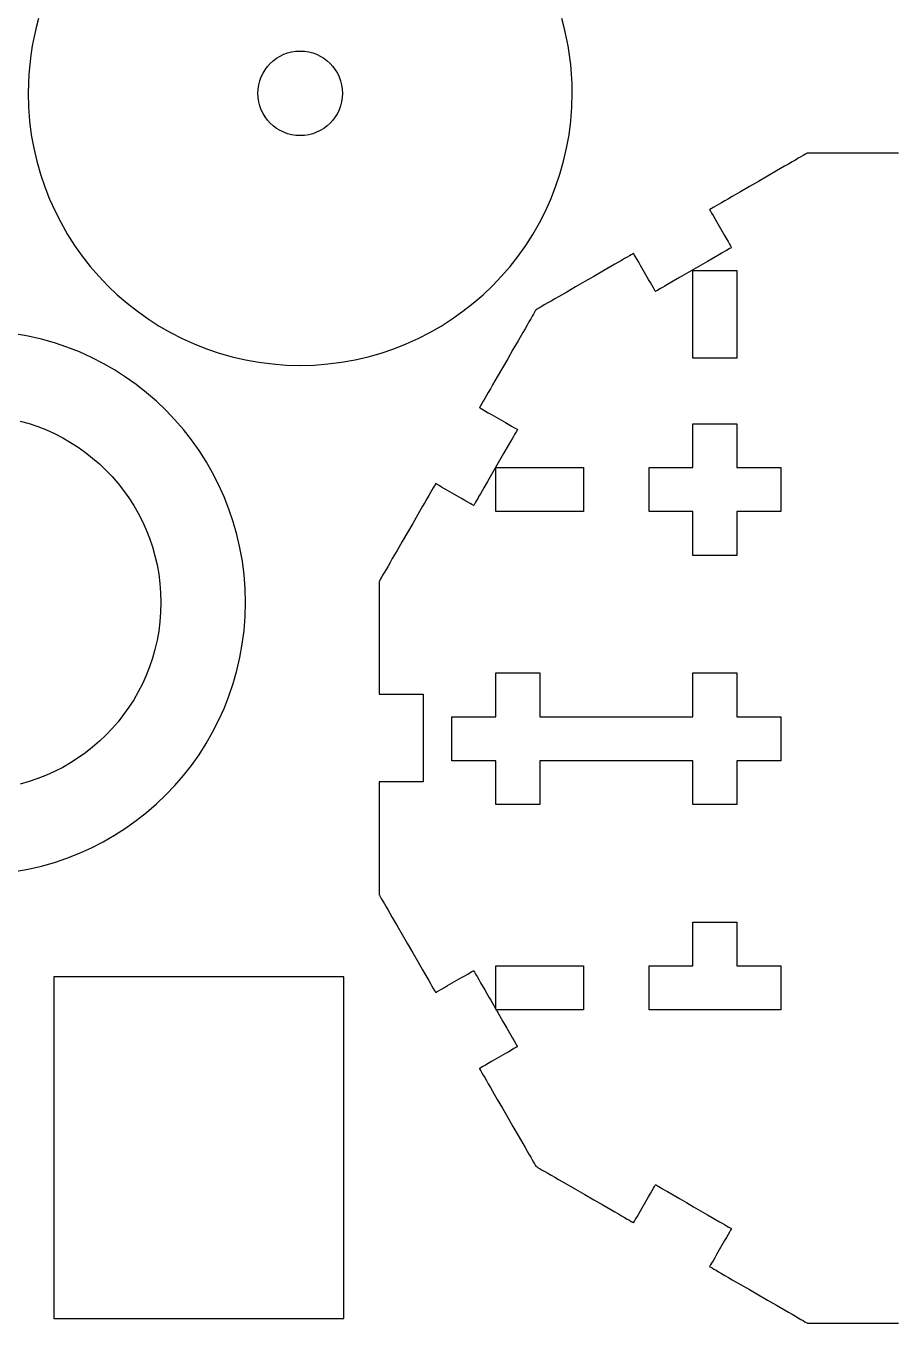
# Model space of a CAD drawing. Header units: millimetres. Extents: x 211 to 654, y 153 to 425.
# Drawn here: x 431.3 to 486.5, y 153.2 to 235.4 of the extents above; entities that cross this region are included whole.
import ezdxf

# ---------------------------------------------------------------- set-up
doc = ezdxf.new("R2010")
doc.units = ezdxf.units.MM
doc.layers.get('0').update_dxf_attribs({"linetype": 'CONTINUOUS', "true_color": 0xffffff})

msp = doc.modelspace()

# ---------------------------------------------------------------- linework, layer by layer
at = {"linetype": 'CONTINUOUS', "true_color": 0xffffff}
for points in [[(432.07, 235.87), (431.917, 235.302), (431.785, 234.725), (431.672, 234.142), (431.577, 233.552), (431.505, 232.957), (431.452, 232.355), (431.42, 231.745), (431.41, 231.132), (431.432, 230.245), (431.5, 229.37), (431.607, 228.507), (431.76, 227.657), (431.952, 226.822), (432.185, 226.005), (432.457, 225.205), (432.765, 224.422), (433.11, 223.657), (433.49, 222.915), (433.905, 222.192), (434.355, 221.492), (434.835, 220.817), (435.347, 220.165), (435.89, 219.54), (436.46, 218.942), (437.06, 218.37), (437.685, 217.83), (438.335, 217.317), (439.012, 216.837), (439.71, 216.387), (440.432, 215.972), (441.177, 215.592), (441.94, 215.247), (442.722, 214.937), (443.525, 214.667), (444.342, 214.435), (445.175, 214.242), (446.025, 214.09), (446.887, 213.98), (447.762, 213.915), (448.65, 213.892), (449.537, 213.915), (450.412, 213.982), (451.275, 214.09), (452.125, 214.242), (452.96, 214.435), (453.777, 214.667), (454.577, 214.937), (455.36, 215.247), (456.125, 215.592), (456.867, 215.972), (457.59, 216.387), (458.29, 216.837), (458.965, 217.317), (459.617, 217.83), (460.242, 218.37), (460.84, 218.942), (461.412, 219.54), (461.952, 220.165), (462.465, 220.817), (462.945, 221.492), (463.395, 222.192), (463.81, 222.915), (464.19, 223.657), (464.535, 224.42), (464.842, 225.205), (465.115, 226.005), (465.347, 226.822), (465.54, 227.657), (465.69, 228.505), (465.8, 229.37), (465.867, 230.245), (465.89, 231.132), (465.88, 231.745), (465.847, 232.355), (465.795, 232.957), (465.722, 233.552), (465.627, 234.142), (465.515, 234.725), (465.382, 235.302), (465.23, 235.87)], [(451.332, 231.132), (451.317, 230.857), (451.277, 230.592), (451.212, 230.335), (451.122, 230.09), (451.007, 229.855), (450.875, 229.632), (450.72, 229.427), (450.545, 229.235), (450.355, 229.062), (450.15, 228.907), (449.927, 228.775), (449.692, 228.66), (449.447, 228.57), (449.19, 228.505), (448.925, 228.465), (448.65, 228.45), (448.377, 228.465), (448.11, 228.505), (447.855, 228.57), (447.607, 228.66), (447.372, 228.775), (447.152, 228.907), (446.947, 229.062), (446.755, 229.235), (446.582, 229.427), (446.427, 229.632), (446.295, 229.855), (446.18, 230.09), (446.09, 230.335), (446.025, 230.592), (445.985, 230.857), (445.97, 231.132), (445.985, 231.405), (446.025, 231.672), (446.09, 231.927), (446.18, 232.175), (446.295, 232.41), (446.427, 232.63), (446.582, 232.835), (446.755, 233.027), (446.947, 233.2), (447.152, 233.355), (447.372, 233.487), (447.607, 233.602), (447.855, 233.692), (448.11, 233.757), (448.377, 233.797), (448.65, 233.812), (448.925, 233.797), (449.19, 233.757), (449.447, 233.692), (449.692, 233.602), (449.927, 233.487), (450.15, 233.355), (450.355, 233.2), (450.545, 233.027), (450.72, 232.835), (450.875, 232.63), (451.007, 232.41), (451.122, 232.175), (451.212, 231.927), (451.277, 231.672), (451.317, 231.405), (451.332, 231.132)], [(486.567, 227.342), (486.287, 227.342), (485.99, 227.342), (485.682, 227.342), (485.037, 227.342), (484.37, 227.342), (483.702, 227.342), (483.057, 227.342), (482.75, 227.342), (482.452, 227.342), (482.172, 227.342), (481.912, 227.342), (481.672, 227.342), (481.455, 227.342), (481.265, 227.342), (481.102, 227.342), (480.972, 227.342), (480.875, 227.342), (480.815, 227.342), (480.795, 227.342), (480.777, 227.332), (480.725, 227.302), (480.642, 227.255), (480.53, 227.19), (480.387, 227.107), (480.222, 227.012), (480.035, 226.905), (479.827, 226.782), (479.6, 226.652), (479.357, 226.512), (478.835, 226.21), (478.275, 225.887), (477.697, 225.552), (477.12, 225.22), (476.56, 224.897), (476.037, 224.595), (475.795, 224.455), (475.567, 224.325), (475.36, 224.202), (475.172, 224.095), (475.007, 224), (474.865, 223.917), (474.752, 223.852), (474.67, 223.805), (474.617, 223.775), (474.6, 223.765), (474.615, 223.737), (474.66, 223.662), (474.727, 223.542), (474.817, 223.39), (474.922, 223.207), (475.04, 223.002), (475.295, 222.56), (475.55, 222.12), (475.667, 221.915), (475.772, 221.732), (475.862, 221.58), (475.93, 221.46), (475.975, 221.385), (475.99, 221.357), (475.975, 221.35), (475.935, 221.327), (475.87, 221.29), (475.782, 221.237), (475.675, 221.175), (475.545, 221.1), (475.4, 221.017), (475.237, 220.922), (474.872, 220.712), (474.467, 220.477), (474.032, 220.227), (473.582, 219.967), (473.132, 219.707), (472.697, 219.457), (472.292, 219.222), (471.927, 219.012), (471.765, 218.917), (471.62, 218.835), (471.49, 218.76), (471.382, 218.697), (471.295, 218.645), (471.23, 218.607), (471.19, 218.585), (471.175, 218.577), (471.16, 218.605), (471.115, 218.68), (471.047, 218.8), (470.957, 218.952), (470.852, 219.135), (470.735, 219.34), (470.48, 219.78), (470.225, 220.222), (470.107, 220.427), (470.002, 220.61), (469.912, 220.762), (469.845, 220.882), (469.8, 220.957), (469.785, 220.985), (469.767, 220.975), (469.715, 220.945), (469.632, 220.897), (469.52, 220.832), (469.377, 220.75), (469.212, 220.655), (469.025, 220.547), (468.817, 220.427), (468.59, 220.295), (468.347, 220.155), (467.825, 219.855), (467.265, 219.53), (466.687, 219.197), (466.11, 218.865), (465.55, 218.54), (465.027, 218.24), (464.785, 218.1), (464.557, 217.967), (464.35, 217.847), (464.162, 217.74), (463.997, 217.645), (463.855, 217.562), (463.742, 217.497), (463.66, 217.45), (463.607, 217.42), (463.59, 217.41), (463.58, 217.392), (463.55, 217.34), (463.502, 217.257), (463.437, 217.145), (463.355, 217.002), (463.26, 216.837), (463.152, 216.65), (463.032, 216.442), (462.9, 216.215), (462.76, 215.972), (462.46, 215.45), (462.135, 214.89), (461.802, 214.312), (461.47, 213.735), (461.145, 213.175), (460.845, 212.652), (460.705, 212.41), (460.572, 212.182), (460.452, 211.975), (460.345, 211.787), (460.25, 211.622), (460.167, 211.48), (460.102, 211.367), (460.055, 211.285), (460.025, 211.232), (460.015, 211.215), (460.042, 211.2), (460.117, 211.155), (460.237, 211.087), (460.39, 210.997), (460.572, 210.892), (460.777, 210.775), (461.217, 210.52), (461.66, 210.265), (461.865, 210.147), (462.047, 210.042), (462.2, 209.952), (462.32, 209.885), (462.395, 209.84), (462.422, 209.825), (462.415, 209.81), (462.392, 209.77), (462.355, 209.705), (462.302, 209.617), (462.24, 209.51), (462.165, 209.38), (462.082, 209.235), (461.987, 209.072), (461.777, 208.707), (461.542, 208.302), (461.292, 207.867), (461.032, 207.417), (460.772, 206.967), (460.522, 206.532), (460.287, 206.127), (460.077, 205.762), (459.982, 205.6), (459.9, 205.455), (459.825, 205.325), (459.762, 205.217), (459.71, 205.13), (459.672, 205.065), (459.65, 205.025), (459.642, 205.01), (459.615, 205.025), (459.54, 205.07), (459.42, 205.137), (459.267, 205.227), (459.085, 205.332), (458.88, 205.45), (458.437, 205.705), (457.997, 205.96), (457.792, 206.077), (457.61, 206.182), (457.457, 206.272), (457.337, 206.34), (457.262, 206.385), (457.235, 206.4), (457.225, 206.382), (457.195, 206.33), (457.147, 206.247), (457.082, 206.135), (457, 205.992), (456.905, 205.827), (456.797, 205.64), (456.677, 205.432), (456.545, 205.205), (456.405, 204.965), (456.105, 204.44), (455.78, 203.882), (455.447, 203.305), (455.115, 202.725), (454.79, 202.167), (454.49, 201.645), (454.35, 201.402), (454.217, 201.175), (454.097, 200.967), (453.99, 200.78), (453.895, 200.615), (453.812, 200.472), (453.747, 200.36), (453.7, 200.277), (453.67, 200.225), (453.66, 200.207), (453.66, 200.187), (453.66, 200.127), (453.66, 200.03), (453.66, 199.9), (453.66, 199.737), (453.66, 199.547), (453.66, 199.33), (453.66, 199.09), (453.66, 198.827), (453.66, 198.547), (453.66, 198.252), (453.66, 197.945), (453.66, 197.297), (453.66, 196.632), (453.66, 195.965), (453.66, 195.317), (453.66, 195.01), (453.66, 194.715), (453.66, 194.435), (453.66, 194.172), (453.66, 193.932), (453.66, 193.715), (453.66, 193.525), (453.66, 193.362), (453.66, 193.232), (453.66, 193.135), (453.66, 193.075), (453.66, 193.055), (453.667, 193.055), (453.69, 193.055), (453.78, 193.055), (453.917, 193.055), (454.095, 193.055), (454.305, 193.055), (454.54, 193.055), (454.79, 193.055), (455.05, 193.055), (455.31, 193.055), (455.56, 193.055), (455.795, 193.055), (456.005, 193.055), (456.182, 193.055), (456.32, 193.055), (456.407, 193.055), (456.432, 193.055), (456.44, 193.055), (456.44, 193.047), (456.44, 193.025), (456.44, 192.935), (456.44, 192.797), (456.44, 192.62), (456.44, 192.41), (456.44, 192.175), (456.44, 191.925), (456.44, 191.665), (456.44, 191.405), (456.44, 191.155), (456.44, 190.92), (456.44, 190.71), (456.44, 190.532), (456.44, 190.395), (456.44, 190.305), (456.44, 190.282), (456.44, 190.275), (456.44, 190.267), (456.44, 190.245), (456.44, 190.155), (456.44, 190.017), (456.44, 189.84), (456.44, 189.63), (456.44, 189.395), (456.44, 189.145), (456.44, 188.885), (456.44, 188.625), (456.44, 188.375), (456.44, 188.14), (456.44, 187.93), (456.44, 187.752), (456.44, 187.615), (456.44, 187.525), (456.44, 187.502), (456.44, 187.495), (456.432, 187.495), (456.41, 187.495), (456.32, 187.495), (456.182, 187.495), (456.005, 187.495), (455.795, 187.495), (455.56, 187.495), (455.31, 187.495), (455.05, 187.495), (454.79, 187.495), (454.54, 187.495), (454.305, 187.495), (454.095, 187.495), (453.917, 187.495), (453.78, 187.495), (453.69, 187.495), (453.667, 187.495), (453.66, 187.495), (453.66, 187.475), (453.66, 187.415), (453.66, 187.317), (453.66, 187.187), (453.66, 187.025), (453.66, 186.835), (453.66, 186.617), (453.66, 186.377), (453.66, 186.115), (453.66, 185.835), (453.66, 185.54), (453.66, 185.232), (453.66, 184.585), (453.66, 183.92), (453.66, 183.252), (453.66, 182.605), (453.66, 182.297), (453.66, 182.002), (453.66, 181.722), (453.66, 181.46), (453.66, 181.22), (453.66, 181.002), (453.66, 180.812), (453.66, 180.65), (453.66, 180.52), (453.66, 180.422), (453.66, 180.362), (453.66, 180.342), (453.67, 180.325), (453.7, 180.272), (453.747, 180.19), (453.812, 180.077), (453.895, 179.935), (453.99, 179.77), (454.097, 179.582), (454.217, 179.375), (454.35, 179.147), (454.49, 178.907), (454.79, 178.382), (455.115, 177.825), (455.447, 177.247), (455.78, 176.667), (456.105, 176.11), (456.405, 175.587), (456.545, 175.345), (456.677, 175.117), (456.797, 174.91), (456.905, 174.722), (457, 174.557), (457.082, 174.415), (457.147, 174.302), (457.195, 174.22), (457.225, 174.167), (457.235, 174.15), (457.262, 174.165), (457.337, 174.21), (457.457, 174.277), (457.61, 174.367), (457.792, 174.472), (457.997, 174.59), (458.437, 174.845), (458.88, 175.1), (459.085, 175.217), (459.267, 175.322), (459.42, 175.412), (459.54, 175.48), (459.615, 175.525), (459.642, 175.54), (459.657, 175.512), (459.702, 175.435), (459.772, 175.315), (459.862, 175.157), (459.97, 174.972), (460.087, 174.767), (460.347, 174.317), (460.607, 173.867), (460.725, 173.662), (460.832, 173.477), (460.922, 173.32), (460.992, 173.2), (461.037, 173.122), (461.052, 173.095), (461.052, 173.102), (461.052, 173.125), (461.052, 173.212), (461.052, 173.347), (461.052, 173.522), (461.052, 173.73), (461.052, 173.962), (461.052, 174.21), (461.052, 174.465), (461.052, 174.72), (461.052, 174.967), (461.052, 175.2), (461.052, 175.407), (461.052, 175.582), (461.052, 175.717), (461.052, 175.805), (461.052, 175.827), (461.052, 175.835), (461.06, 175.835), (461.082, 175.835), (461.172, 175.835), (461.31, 175.835), (461.487, 175.835), (461.697, 175.835), (461.932, 175.835), (462.182, 175.835), (462.442, 175.835), (462.702, 175.835), (462.952, 175.835), (463.187, 175.835), (463.397, 175.835), (463.575, 175.835), (463.712, 175.835), (463.8, 175.835), (463.825, 175.835), (463.832, 175.835), (463.832, 175.835), (463.84, 175.835), (463.862, 175.835), (463.952, 175.835), (464.09, 175.835), (464.267, 175.835), (464.477, 175.835), (464.712, 175.835), (464.962, 175.835), (465.222, 175.835), (465.482, 175.835), (465.732, 175.835), (465.967, 175.835), (466.177, 175.835), (466.355, 175.835), (466.492, 175.835), (466.58, 175.835), (466.605, 175.835), (466.612, 175.835), (466.612, 175.827), (466.612, 175.805), (466.612, 175.715), (466.612, 175.577), (466.612, 175.4), (466.612, 175.19), (466.612, 174.955), (466.612, 174.705), (466.612, 174.445), (466.612, 174.185), (466.612, 173.935), (466.612, 173.7), (466.612, 173.49), (466.612, 173.312), (466.612, 173.175), (466.612, 173.085), (466.612, 173.062), (466.612, 173.055), (466.605, 173.055), (466.582, 173.055), (466.492, 173.055), (466.355, 173.055), (466.177, 173.055), (465.967, 173.055), (465.732, 173.055), (465.482, 173.055), (465.222, 173.055), (464.962, 173.055), (464.712, 173.055), (464.477, 173.055), (464.267, 173.055), (464.09, 173.055), (463.952, 173.055), (463.862, 173.055), (463.84, 173.055), (463.832, 173.055), (463.825, 173.055), (463.802, 173.055), (463.715, 173.055), (463.577, 173.055), (463.402, 173.055), (463.192, 173.055), (462.96, 173.055), (462.712, 173.055), (462.455, 173.055), (462.197, 173.055), (461.95, 173.055), (461.717, 173.055), (461.507, 173.055), (461.332, 173.055), (461.195, 173.055), (461.107, 173.055), (461.085, 173.055), (461.077, 173.055), (461.092, 173.03), (461.135, 172.955), (461.202, 172.84), (461.287, 172.69), (461.39, 172.515), (461.502, 172.317), (461.75, 171.887), (461.997, 171.46), (462.11, 171.262), (462.212, 171.087), (462.297, 170.937), (462.365, 170.822), (462.407, 170.747), (462.422, 170.722), (462.395, 170.707), (462.32, 170.662), (462.2, 170.595), (462.047, 170.505), (461.865, 170.4), (461.66, 170.282), (461.217, 170.027), (460.777, 169.772), (460.572, 169.655), (460.39, 169.55), (460.237, 169.46), (460.117, 169.392), (460.042, 169.347), (460.015, 169.332), (460.025, 169.315), (460.055, 169.262), (460.102, 169.18), (460.167, 169.067), (460.25, 168.925), (460.345, 168.76), (460.452, 168.572), (460.572, 168.365), (460.705, 168.137), (460.845, 167.897), (461.145, 167.372), (461.47, 166.815), (461.802, 166.237), (462.135, 165.657), (462.46, 165.1), (462.76, 164.577), (462.9, 164.335), (463.032, 164.107), (463.152, 163.9), (463.26, 163.712), (463.355, 163.547), (463.437, 163.405), (463.502, 163.292), (463.55, 163.21), (463.58, 163.157), (463.59, 163.14), (463.607, 163.13), (463.66, 163.1), (463.742, 163.052), (463.855, 162.987), (463.997, 162.905), (464.162, 162.81), (464.35, 162.702), (464.557, 162.582), (464.785, 162.45), (465.027, 162.31), (465.55, 162.01), (466.11, 161.685), (466.687, 161.352), (467.265, 161.02), (467.825, 160.695), (468.347, 160.395), (468.59, 160.255), (468.817, 160.122), (469.025, 160.002), (469.212, 159.895), (469.377, 159.8), (469.52, 159.717), (469.632, 159.652), (469.715, 159.605), (469.767, 159.575), (469.785, 159.565), (469.8, 159.592), (469.845, 159.667), (469.912, 159.787), (470.002, 159.94), (470.107, 160.122), (470.225, 160.327), (470.48, 160.767), (470.735, 161.21), (470.852, 161.415), (470.957, 161.597), (471.047, 161.75), (471.115, 161.87), (471.16, 161.945), (471.175, 161.972), (471.19, 161.965), (471.23, 161.942), (471.295, 161.905), (471.382, 161.852), (471.49, 161.79), (471.62, 161.715), (471.765, 161.632), (471.927, 161.537), (472.292, 161.327), (472.697, 161.092), (473.132, 160.842), (473.582, 160.582), (474.032, 160.322), (474.467, 160.072), (474.872, 159.837), (475.237, 159.627), (475.4, 159.532), (475.545, 159.45), (475.675, 159.375), (475.782, 159.312), (475.87, 159.26), (475.935, 159.222), (475.975, 159.2), (475.99, 159.192), (475.975, 159.165), (475.93, 159.09), (475.862, 158.97), (475.772, 158.817), (475.667, 158.635), (475.55, 158.43), (475.295, 157.987), (475.04, 157.547), (474.922, 157.342), (474.817, 157.16), (474.727, 157.007), (474.66, 156.887), (474.615, 156.812), (474.6, 156.785), (474.617, 156.775), (474.67, 156.745), (474.752, 156.697), (474.865, 156.632), (475.007, 156.55), (475.172, 156.455), (475.36, 156.347), (475.567, 156.225), (475.795, 156.095), (476.037, 155.955), (476.56, 155.652), (477.12, 155.33), (477.697, 154.995), (478.275, 154.662), (478.835, 154.34), (479.357, 154.037), (479.6, 153.897), (479.827, 153.767), (480.035, 153.645), (480.222, 153.537), (480.387, 153.442), (480.53, 153.36), (480.642, 153.295), (480.725, 153.247), (480.777, 153.217), (480.795, 153.207), (480.815, 153.207), (480.875, 153.207), (480.972, 153.207), (481.102, 153.207), (481.265, 153.207), (481.455, 153.207), (481.672, 153.207), (481.912, 153.207), (482.172, 153.207), (482.452, 153.207), (482.75, 153.207), (483.057, 153.207), (483.702, 153.207), (484.37, 153.207), (485.037, 153.207), (485.682, 153.207), (485.99, 153.207), (486.287, 153.207), (486.567, 153.207)], [(473.547, 217.127), (473.547, 217.135), (473.547, 217.157), (473.547, 217.247), (473.547, 217.385), (473.547, 217.562), (473.547, 217.772), (473.547, 218.007), (473.547, 218.257), (473.547, 218.517), (473.547, 218.777), (473.547, 219.027), (473.547, 219.262), (473.547, 219.472), (473.547, 219.65), (473.547, 219.787), (473.547, 219.875), (473.547, 219.9), (473.547, 219.907), (473.555, 219.907), (473.577, 219.907), (473.667, 219.907), (473.805, 219.907), (473.982, 219.907), (474.192, 219.907), (474.427, 219.907), (474.677, 219.907), (474.937, 219.907), (475.197, 219.907), (475.447, 219.907), (475.682, 219.907), (475.892, 219.907), (476.07, 219.907), (476.207, 219.907), (476.295, 219.907), (476.32, 219.907), (476.327, 219.907), (476.327, 219.9), (476.327, 219.877), (476.327, 219.787), (476.327, 219.65), (476.327, 219.472), (476.327, 219.262), (476.327, 219.027), (476.327, 218.777), (476.327, 218.517), (476.327, 218.257), (476.327, 218.007), (476.327, 217.772), (476.327, 217.562), (476.327, 217.385), (476.327, 217.247), (476.327, 217.157), (476.327, 217.135), (476.327, 217.127), (476.327, 217.127), (476.327, 217.12), (476.327, 217.097), (476.327, 217.007), (476.327, 216.87), (476.327, 216.692), (476.327, 216.482), (476.327, 216.247), (476.327, 215.997), (476.327, 215.737), (476.327, 215.477), (476.327, 215.227), (476.327, 214.992), (476.327, 214.782), (476.327, 214.605), (476.327, 214.467), (476.327, 214.377), (476.327, 214.355), (476.327, 214.347), (476.32, 214.347), (476.297, 214.347), (476.207, 214.347), (476.07, 214.347), (475.892, 214.347), (475.682, 214.347), (475.447, 214.347), (475.197, 214.347), (474.937, 214.347), (474.677, 214.347), (474.427, 214.347), (474.192, 214.347), (473.982, 214.347), (473.805, 214.347), (473.667, 214.347), (473.577, 214.347), (473.555, 214.347), (473.547, 214.347), (473.547, 214.355), (473.547, 214.377), (473.547, 214.467), (473.547, 214.605), (473.547, 214.782), (473.547, 214.992), (473.547, 215.227), (473.547, 215.477), (473.547, 215.737), (473.547, 215.997), (473.547, 216.247), (473.547, 216.482), (473.547, 216.692), (473.547, 216.87), (473.547, 217.007), (473.547, 217.095), (473.547, 217.12), (473.547, 217.127)], [(430.567, 181.82), (431.417, 181.972), (432.252, 182.165), (433.07, 182.397), (433.87, 182.667), (434.652, 182.977), (435.417, 183.322), (436.16, 183.702), (436.882, 184.117), (437.582, 184.567), (438.257, 185.047), (438.91, 185.557), (439.535, 186.1), (440.132, 186.67), (440.705, 187.27), (441.245, 187.895), (441.757, 188.547), (442.237, 189.222), (442.687, 189.922), (443.102, 190.642), (443.482, 191.387), (443.827, 192.15), (444.135, 192.932), (444.407, 193.735), (444.64, 194.552), (444.832, 195.385), (444.982, 196.235), (445.092, 197.097), (445.16, 197.972), (445.182, 198.86), (445.16, 199.747), (445.092, 200.622), (444.985, 201.485), (444.832, 202.335), (444.64, 203.17), (444.407, 203.987), (444.137, 204.787), (443.827, 205.57), (443.482, 206.335), (443.102, 207.077), (442.687, 207.8), (442.237, 208.5), (441.757, 209.175), (441.245, 209.827), (440.705, 210.452), (440.132, 211.05), (439.535, 211.622), (438.91, 212.162), (438.257, 212.675), (437.582, 213.155), (436.882, 213.605), (436.16, 214.02), (435.417, 214.4), (434.652, 214.745), (433.87, 215.052), (433.07, 215.325), (432.25, 215.557), (431.417, 215.75), (430.567, 215.9)], [(430.907, 210.362), (431.47, 210.202), (432.022, 210.015), (432.562, 209.802), (433.087, 209.565), (433.6, 209.302), (434.097, 209.015), (434.58, 208.707), (435.045, 208.375), (435.492, 208.022), (435.925, 207.647), (436.337, 207.255), (436.73, 206.842), (437.105, 206.41), (437.457, 205.962), (437.79, 205.497), (438.097, 205.015), (438.385, 204.517), (438.647, 204.005), (438.885, 203.48), (439.097, 202.94), (439.285, 202.387), (439.445, 201.825), (439.577, 201.25), (439.682, 200.667), (439.757, 200.072), (439.805, 199.47), (439.82, 198.86), (439.805, 198.25), (439.757, 197.647), (439.682, 197.055), (439.577, 196.47), (439.445, 195.895), (439.285, 195.332), (439.097, 194.782), (438.885, 194.242), (438.647, 193.717), (438.385, 193.205), (438.097, 192.707), (437.79, 192.225), (437.457, 191.76), (437.105, 191.31), (436.73, 190.88), (436.337, 190.467), (435.925, 190.072), (435.492, 189.7), (435.045, 189.347), (434.58, 189.015), (434.097, 188.707), (433.6, 188.42), (433.087, 188.157), (432.562, 187.92), (432.022, 187.707), (431.47, 187.52), (430.907, 187.36)], [(479.107, 204.632), (479.1, 204.632), (479.077, 204.632), (478.987, 204.632), (478.85, 204.632), (478.672, 204.632), (478.462, 204.632), (478.227, 204.632), (477.977, 204.632), (477.717, 204.632), (477.457, 204.632), (477.207, 204.632), (476.972, 204.632), (476.762, 204.632), (476.585, 204.632), (476.447, 204.632), (476.357, 204.632), (476.335, 204.632), (476.327, 204.632), (476.327, 204.625), (476.327, 204.602), (476.327, 204.512), (476.327, 204.375), (476.327, 204.197), (476.327, 203.987), (476.327, 203.752), (476.327, 203.502), (476.327, 203.242), (476.327, 202.982), (476.327, 202.732), (476.327, 202.497), (476.327, 202.287), (476.327, 202.11), (476.327, 201.972), (476.327, 201.882), (476.327, 201.86), (476.327, 201.852), (476.32, 201.852), (476.297, 201.852), (476.207, 201.852), (476.07, 201.852), (475.892, 201.852), (475.682, 201.852), (475.447, 201.852), (475.197, 201.852), (474.937, 201.852), (474.677, 201.852), (474.427, 201.852), (474.192, 201.852), (473.982, 201.852), (473.805, 201.852), (473.667, 201.852), (473.577, 201.852), (473.555, 201.852), (473.547, 201.852), (473.547, 201.86), (473.547, 201.882), (473.547, 201.972), (473.547, 202.11), (473.547, 202.287), (473.547, 202.497), (473.547, 202.732), (473.547, 202.982), (473.547, 203.242), (473.547, 203.502), (473.547, 203.752), (473.547, 203.987), (473.547, 204.197), (473.547, 204.375), (473.547, 204.512), (473.547, 204.6), (473.547, 204.625), (473.547, 204.632), (473.54, 204.632), (473.517, 204.632), (473.427, 204.632), (473.29, 204.632), (473.112, 204.632), (472.902, 204.632), (472.667, 204.632), (472.417, 204.632), (472.157, 204.632), (471.897, 204.632), (471.647, 204.632), (471.412, 204.632), (471.202, 204.632), (471.025, 204.632), (470.887, 204.632), (470.797, 204.632), (470.775, 204.632), (470.767, 204.632), (470.767, 204.64), (470.767, 204.662), (470.767, 204.752), (470.767, 204.89), (470.767, 205.067), (470.767, 205.277), (470.767, 205.512), (470.767, 205.762), (470.767, 206.022), (470.767, 206.282), (470.767, 206.532), (470.767, 206.767), (470.767, 206.977), (470.767, 207.155), (470.767, 207.292), (470.767, 207.38), (470.767, 207.405), (470.767, 207.412), (470.775, 207.412), (470.797, 207.412), (470.887, 207.412), (471.025, 207.412), (471.202, 207.412), (471.412, 207.412), (471.647, 207.412), (471.897, 207.412), (472.157, 207.412), (472.417, 207.412), (472.667, 207.412), (472.902, 207.412), (473.112, 207.412), (473.29, 207.412), (473.427, 207.412), (473.515, 207.412), (473.54, 207.412), (473.547, 207.412), (473.547, 207.42), (473.547, 207.442), (473.547, 207.532), (473.547, 207.67), (473.547, 207.847), (473.547, 208.057), (473.547, 208.292), (473.547, 208.542), (473.547, 208.802), (473.547, 209.062), (473.547, 209.312), (473.547, 209.547), (473.547, 209.757), (473.547, 209.935), (473.547, 210.072), (473.547, 210.16), (473.547, 210.185), (473.547, 210.192), (473.555, 210.192), (473.577, 210.192), (473.667, 210.192), (473.805, 210.192), (473.982, 210.192), (474.192, 210.192), (474.427, 210.192), (474.677, 210.192), (474.937, 210.192), (475.197, 210.192), (475.447, 210.192), (475.682, 210.192), (475.892, 210.192), (476.07, 210.192), (476.207, 210.192), (476.295, 210.192), (476.32, 210.192), (476.327, 210.192), (476.327, 210.185), (476.327, 210.162), (476.327, 210.072), (476.327, 209.935), (476.327, 209.757), (476.327, 209.547), (476.327, 209.312), (476.327, 209.062), (476.327, 208.802), (476.327, 208.542), (476.327, 208.292), (476.327, 208.057), (476.327, 207.847), (476.327, 207.67), (476.327, 207.532), (476.327, 207.442), (476.327, 207.42), (476.327, 207.412), (476.335, 207.412), (476.357, 207.412), (476.447, 207.412), (476.585, 207.412), (476.762, 207.412), (476.972, 207.412), (477.207, 207.412), (477.457, 207.412), (477.717, 207.412), (477.977, 207.412), (478.227, 207.412), (478.462, 207.412), (478.672, 207.412), (478.85, 207.412), (478.987, 207.412), (479.075, 207.412), (479.1, 207.412), (479.107, 207.412), (479.107, 207.405), (479.107, 207.382), (479.107, 207.292), (479.107, 207.155), (479.107, 206.977), (479.107, 206.767), (479.107, 206.532), (479.107, 206.282), (479.107, 206.022), (479.107, 205.762), (479.107, 205.512), (479.107, 205.277), (479.107, 205.067), (479.107, 204.89), (479.107, 204.752), (479.107, 204.662), (479.107, 204.64), (479.107, 204.632)], [(461.052, 207.412), (461.06, 207.412), (461.082, 207.412), (461.172, 207.412), (461.31, 207.412), (461.487, 207.412), (461.697, 207.412), (461.932, 207.412), (462.182, 207.412), (462.442, 207.412), (462.702, 207.412), (462.952, 207.412), (463.187, 207.412), (463.397, 207.412), (463.575, 207.412), (463.712, 207.412), (463.8, 207.412), (463.825, 207.412), (463.832, 207.412), (463.84, 207.412), (463.862, 207.412), (463.952, 207.412), (464.09, 207.412), (464.267, 207.412), (464.477, 207.412), (464.712, 207.412), (464.962, 207.412), (465.222, 207.412), (465.482, 207.412), (465.732, 207.412), (465.967, 207.412), (466.177, 207.412), (466.355, 207.412), (466.492, 207.412), (466.58, 207.412), (466.605, 207.412), (466.612, 207.412), (466.612, 207.405), (466.612, 207.382), (466.612, 207.292), (466.612, 207.155), (466.612, 206.977), (466.612, 206.767), (466.612, 206.532), (466.612, 206.282), (466.612, 206.022), (466.612, 205.762), (466.612, 205.512), (466.612, 205.277), (466.612, 205.067), (466.612, 204.89), (466.612, 204.752), (466.612, 204.662), (466.612, 204.64), (466.612, 204.632), (466.605, 204.632), (466.582, 204.632), (466.492, 204.632), (466.355, 204.632), (466.177, 204.632), (465.967, 204.632), (465.732, 204.632), (465.482, 204.632), (465.222, 204.632), (464.962, 204.632), (464.712, 204.632), (464.477, 204.632), (464.267, 204.632), (464.09, 204.632), (463.952, 204.632), (463.862, 204.632), (463.84, 204.632), (463.832, 204.632), (463.825, 204.632), (463.802, 204.632), (463.712, 204.632), (463.575, 204.632), (463.397, 204.632), (463.187, 204.632), (462.952, 204.632), (462.702, 204.632), (462.442, 204.632), (462.182, 204.632), (461.932, 204.632), (461.697, 204.632), (461.487, 204.632), (461.31, 204.632), (461.172, 204.632), (461.082, 204.632), (461.06, 204.632), (461.052, 204.632), (461.052, 204.64), (461.052, 204.662), (461.052, 204.752), (461.052, 204.89), (461.052, 205.067), (461.052, 205.277), (461.052, 205.512), (461.052, 205.762), (461.052, 206.022), (461.052, 206.282), (461.052, 206.532), (461.052, 206.767), (461.052, 206.977), (461.052, 207.155), (461.052, 207.292), (461.052, 207.38), (461.052, 207.405), (461.052, 207.412)], [(479.107, 188.842), (479.1, 188.842), (479.077, 188.842), (478.987, 188.842), (478.85, 188.842), (478.672, 188.842), (478.462, 188.842), (478.227, 188.842), (477.977, 188.842), (477.717, 188.842), (477.457, 188.842), (477.207, 188.842), (476.972, 188.842), (476.762, 188.842), (476.585, 188.842), (476.447, 188.842), (476.357, 188.842), (476.335, 188.842), (476.327, 188.842), (476.327, 188.835), (476.327, 188.812), (476.327, 188.722), (476.327, 188.585), (476.327, 188.407), (476.327, 188.197), (476.327, 187.962), (476.327, 187.712), (476.327, 187.452), (476.327, 187.192), (476.327, 186.942), (476.327, 186.707), (476.327, 186.497), (476.327, 186.32), (476.327, 186.182), (476.327, 186.092), (476.327, 186.07), (476.327, 186.062), (476.32, 186.062), (476.297, 186.062), (476.207, 186.062), (476.07, 186.062), (475.892, 186.062), (475.682, 186.062), (475.447, 186.062), (475.197, 186.062), (474.937, 186.062), (474.677, 186.062), (474.427, 186.062), (474.192, 186.062), (473.982, 186.062), (473.805, 186.062), (473.667, 186.062), (473.577, 186.062), (473.555, 186.062), (473.547, 186.062), (473.547, 186.07), (473.547, 186.092), (473.547, 186.182), (473.547, 186.32), (473.547, 186.497), (473.547, 186.707), (473.547, 186.942), (473.547, 187.192), (473.547, 187.452), (473.547, 187.712), (473.547, 187.962), (473.547, 188.197), (473.547, 188.407), (473.547, 188.585), (473.547, 188.722), (473.547, 188.81), (473.547, 188.835), (473.547, 188.842), (473.54, 188.842), (473.517, 188.842), (473.427, 188.842), (473.29, 188.842), (473.112, 188.842), (472.902, 188.842), (472.667, 188.842), (472.417, 188.842), (472.157, 188.842), (471.897, 188.842), (471.647, 188.842), (471.412, 188.842), (471.202, 188.842), (471.025, 188.842), (470.887, 188.842), (470.797, 188.842), (470.775, 188.842), (470.767, 188.842), (470.755, 188.842), (470.72, 188.842), (470.665, 188.842), (470.59, 188.842), (470.495, 188.842), (470.385, 188.842), (470.257, 188.842), (470.117, 188.842), (469.805, 188.842), (469.452, 188.842), (469.077, 188.842), (468.69, 188.842), (468.302, 188.842), (467.927, 188.842), (467.575, 188.842), (467.262, 188.842), (467.122, 188.842), (466.995, 188.842), (466.885, 188.842), (466.79, 188.842), (466.715, 188.842), (466.66, 188.842), (466.625, 188.842), (466.612, 188.842), (466.605, 188.842), (466.582, 188.842), (466.492, 188.842), (466.355, 188.842), (466.177, 188.842), (465.967, 188.842), (465.732, 188.842), (465.482, 188.842), (465.222, 188.842), (464.962, 188.842), (464.712, 188.842), (464.477, 188.842), (464.267, 188.842), (464.09, 188.842), (463.952, 188.842), (463.862, 188.842), (463.84, 188.842), (463.832, 188.842), (463.832, 188.835), (463.832, 188.812), (463.832, 188.722), (463.832, 188.585), (463.832, 188.407), (463.832, 188.197), (463.832, 187.962), (463.832, 187.712), (463.832, 187.452), (463.832, 187.192), (463.832, 186.942), (463.832, 186.707), (463.832, 186.497), (463.832, 186.32), (463.832, 186.182), (463.832, 186.092), (463.832, 186.07), (463.832, 186.062), (463.825, 186.062), (463.802, 186.062), (463.712, 186.062), (463.575, 186.062), (463.397, 186.062), (463.187, 186.062), (462.952, 186.062), (462.702, 186.062), (462.442, 186.062), (462.182, 186.062), (461.932, 186.062), (461.697, 186.062), (461.487, 186.062), (461.31, 186.062), (461.172, 186.062), (461.082, 186.062), (461.06, 186.062), (461.052, 186.062), (461.052, 186.07), (461.052, 186.092), (461.052, 186.182), (461.052, 186.32), (461.052, 186.497), (461.052, 186.707), (461.052, 186.942), (461.052, 187.192), (461.052, 187.452), (461.052, 187.712), (461.052, 187.962), (461.052, 188.197), (461.052, 188.407), (461.052, 188.585), (461.052, 188.722), (461.052, 188.81), (461.052, 188.835), (461.052, 188.842), (461.045, 188.842), (461.022, 188.842), (460.932, 188.842), (460.795, 188.842), (460.617, 188.842), (460.407, 188.842), (460.172, 188.842), (459.922, 188.842), (459.662, 188.842), (459.402, 188.842), (459.152, 188.842), (458.917, 188.842), (458.707, 188.842), (458.53, 188.842), (458.392, 188.842), (458.302, 188.842), (458.28, 188.842), (458.272, 188.842), (458.272, 188.85), (458.272, 188.872), (458.272, 188.962), (458.272, 189.1), (458.272, 189.277), (458.272, 189.487), (458.272, 189.722), (458.272, 189.975), (458.272, 190.232), (458.272, 190.492), (458.272, 190.745), (458.272, 190.98), (458.272, 191.19), (458.272, 191.367), (458.272, 191.505), (458.272, 191.592), (458.272, 191.617), (458.272, 191.625), (458.28, 191.625), (458.302, 191.625), (458.392, 191.625), (458.53, 191.625), (458.707, 191.625), (458.917, 191.625), (459.152, 191.625), (459.402, 191.625), (459.662, 191.625), (459.922, 191.625), (460.172, 191.625), (460.407, 191.625), (460.617, 191.625), (460.795, 191.625), (460.932, 191.625), (461.02, 191.625), (461.045, 191.625), (461.052, 191.625), (461.052, 191.632), (461.052, 191.655), (461.052, 191.745), (461.052, 191.882), (461.052, 192.06), (461.052, 192.27), (461.052, 192.505), (461.052, 192.755), (461.052, 193.012), (461.052, 193.272), (461.052, 193.522), (461.052, 193.757), (461.052, 193.967), (461.052, 194.145), (461.052, 194.282), (461.052, 194.372), (461.052, 194.395), (461.052, 194.402), (461.06, 194.402), (461.082, 194.402), (461.172, 194.402), (461.31, 194.402), (461.487, 194.402), (461.697, 194.402), (461.932, 194.402), (462.182, 194.402), (462.442, 194.402), (462.702, 194.402), (462.952, 194.402), (463.187, 194.402), (463.397, 194.402), (463.575, 194.402), (463.712, 194.402), (463.8, 194.402), (463.825, 194.402), (463.832, 194.402), (463.832, 194.395), (463.832, 194.372), (463.832, 194.282), (463.832, 194.145), (463.832, 193.967), (463.832, 193.757), (463.832, 193.522), (463.832, 193.272), (463.832, 193.012), (463.832, 192.755), (463.832, 192.505), (463.832, 192.27), (463.832, 192.06), (463.832, 191.882), (463.832, 191.745), (463.832, 191.655), (463.832, 191.632), (463.832, 191.625), (463.84, 191.625), (463.862, 191.625), (463.952, 191.625), (464.09, 191.625), (464.267, 191.625), (464.477, 191.625), (464.712, 191.625), (464.962, 191.625), (465.222, 191.625), (465.482, 191.625), (465.732, 191.625), (465.967, 191.625), (466.177, 191.625), (466.355, 191.625), (466.492, 191.625), (466.58, 191.625), (466.605, 191.625), (466.612, 191.625), (466.625, 191.625), (466.66, 191.625), (466.715, 191.625), (466.79, 191.625), (466.885, 191.625), (466.995, 191.625), (467.122, 191.625), (467.262, 191.625), (467.575, 191.625), (467.927, 191.625), (468.302, 191.625), (468.69, 191.625), (469.077, 191.625), (469.452, 191.625), (469.805, 191.625), (470.117, 191.625), (470.257, 191.625), (470.385, 191.625), (470.495, 191.625), (470.59, 191.625), (470.665, 191.625), (470.72, 191.625), (470.755, 191.625), (470.767, 191.625), (470.775, 191.625), (470.797, 191.625), (470.887, 191.625), (471.025, 191.625), (471.202, 191.625), (471.412, 191.625), (471.647, 191.625), (471.897, 191.625), (472.157, 191.625), (472.417, 191.625), (472.667, 191.625), (472.902, 191.625), (473.112, 191.625), (473.29, 191.625), (473.427, 191.625), (473.515, 191.625), (473.54, 191.625), (473.547, 191.625), (473.547, 191.632), (473.547, 191.655), (473.547, 191.745), (473.547, 191.882), (473.547, 192.06), (473.547, 192.27), (473.547, 192.505), (473.547, 192.755), (473.547, 193.012), (473.547, 193.272), (473.547, 193.522), (473.547, 193.757), (473.547, 193.967), (473.547, 194.145), (473.547, 194.282), (473.547, 194.372), (473.547, 194.395), (473.547, 194.402), (473.555, 194.402), (473.577, 194.402), (473.667, 194.402), (473.805, 194.402), (473.982, 194.402), (474.192, 194.402), (474.427, 194.402), (474.677, 194.402), (474.937, 194.402), (475.197, 194.402), (475.447, 194.402), (475.682, 194.402), (475.892, 194.402), (476.07, 194.402), (476.207, 194.402), (476.295, 194.402), (476.32, 194.402), (476.327, 194.402), (476.327, 194.395), (476.327, 194.372), (476.327, 194.282), (476.327, 194.145), (476.327, 193.967), (476.327, 193.757), (476.327, 193.522), (476.327, 193.272), (476.327, 193.012), (476.327, 192.755), (476.327, 192.505), (476.327, 192.27), (476.327, 192.06), (476.327, 191.882), (476.327, 191.745), (476.327, 191.655), (476.327, 191.632), (476.327, 191.625), (476.335, 191.625), (476.357, 191.625), (476.447, 191.625), (476.585, 191.625), (476.762, 191.625), (476.972, 191.625), (477.207, 191.625), (477.457, 191.625), (477.717, 191.625), (477.977, 191.625), (478.227, 191.625), (478.462, 191.625), (478.672, 191.625), (478.85, 191.625), (478.987, 191.625), (479.075, 191.625), (479.1, 191.625), (479.107, 191.625), (479.107, 191.617), (479.107, 191.592), (479.107, 191.505), (479.107, 191.367), (479.107, 191.19), (479.107, 190.98), (479.107, 190.745), (479.107, 190.492), (479.107, 190.232), (479.107, 189.975), (479.107, 189.722), (479.107, 189.487), (479.107, 189.277), (479.107, 189.1), (479.107, 188.962), (479.107, 188.872), (479.107, 188.85), (479.107, 188.842)], [(479.107, 173.055), (479.082, 173.055), (479.015, 173.055), (478.902, 173.055), (478.75, 173.055), (478.56, 173.055), (478.337, 173.055), (478.085, 173.055), (477.805, 173.055), (477.5, 173.055), (477.172, 173.055), (476.827, 173.055), (476.467, 173.055), (475.715, 173.055), (474.937, 173.055), (474.16, 173.055), (473.407, 173.055), (473.047, 173.055), (472.702, 173.055), (472.375, 173.055), (472.07, 173.055), (471.79, 173.055), (471.537, 173.055), (471.315, 173.055), (471.125, 173.055), (470.972, 173.055), (470.86, 173.055), (470.792, 173.055), (470.767, 173.055), (470.767, 173.062), (470.767, 173.085), (470.767, 173.175), (470.767, 173.312), (470.767, 173.49), (470.767, 173.7), (470.767, 173.935), (470.767, 174.185), (470.767, 174.445), (470.767, 174.705), (470.767, 174.955), (470.767, 175.19), (470.767, 175.4), (470.767, 175.577), (470.767, 175.715), (470.767, 175.802), (470.767, 175.827), (470.767, 175.835), (470.775, 175.835), (470.797, 175.835), (470.887, 175.835), (471.025, 175.835), (471.202, 175.835), (471.412, 175.835), (471.647, 175.835), (471.897, 175.835), (472.157, 175.835), (472.417, 175.835), (472.667, 175.835), (472.902, 175.835), (473.112, 175.835), (473.29, 175.835), (473.427, 175.835), (473.515, 175.835), (473.54, 175.835), (473.547, 175.835), (473.547, 175.842), (473.547, 175.865), (473.547, 175.955), (473.547, 176.092), (473.547, 176.27), (473.547, 176.48), (473.547, 176.715), (473.547, 176.965), (473.547, 177.225), (473.547, 177.485), (473.547, 177.735), (473.547, 177.97), (473.547, 178.18), (473.547, 178.357), (473.547, 178.495), (473.547, 178.582), (473.547, 178.607), (473.547, 178.615), (473.555, 178.615), (473.577, 178.615), (473.667, 178.615), (473.805, 178.615), (473.982, 178.615), (474.192, 178.615), (474.427, 178.615), (474.677, 178.615), (474.937, 178.615), (475.197, 178.615), (475.447, 178.615), (475.682, 178.615), (475.892, 178.615), (476.07, 178.615), (476.207, 178.615), (476.295, 178.615), (476.32, 178.615), (476.327, 178.615), (476.327, 178.607), (476.327, 178.585), (476.327, 178.495), (476.327, 178.357), (476.327, 178.18), (476.327, 177.97), (476.327, 177.735), (476.327, 177.485), (476.327, 177.225), (476.327, 176.965), (476.327, 176.715), (476.327, 176.48), (476.327, 176.27), (476.327, 176.092), (476.327, 175.955), (476.327, 175.865), (476.327, 175.842), (476.327, 175.835), (476.335, 175.835), (476.357, 175.835), (476.447, 175.835), (476.585, 175.835), (476.762, 175.835), (476.972, 175.835), (477.207, 175.835), (477.457, 175.835), (477.717, 175.835), (477.977, 175.835), (478.227, 175.835), (478.462, 175.835), (478.672, 175.835), (478.85, 175.835), (478.987, 175.835), (479.075, 175.835), (479.1, 175.835), (479.107, 175.835), (479.107, 175.827), (479.107, 175.805), (479.107, 175.715), (479.107, 175.577), (479.107, 175.4), (479.107, 175.19), (479.107, 174.955), (479.107, 174.705), (479.107, 174.445), (479.107, 174.185), (479.107, 173.935), (479.107, 173.7), (479.107, 173.49), (479.107, 173.312), (479.107, 173.175), (479.107, 173.085), (479.107, 173.062), (479.107, 173.055)], [(433.042, 175.15), (433.042, 175.135), (433.042, 175.087), (433.042, 175.012), (433.042, 174.907), (433.042, 174.775), (433.042, 174.615), (433.042, 174.43), (433.042, 174.22), (433.042, 173.985), (433.042, 173.727), (433.042, 173.45), (433.042, 173.15), (433.042, 172.832), (433.042, 172.492), (433.042, 172.137), (433.042, 171.765), (433.042, 171.377), (433.042, 170.972), (433.042, 170.125), (433.042, 169.23), (433.042, 168.295), (433.042, 167.33), (433.042, 166.337), (433.042, 165.332), (433.042, 164.317), (433.042, 163.305), (433.042, 162.297), (433.042, 161.307), (433.042, 160.34), (433.042, 159.405), (433.042, 158.51), (433.042, 157.662), (433.042, 157.26), (433.042, 156.87), (433.042, 156.497), (433.042, 156.142), (433.042, 155.802), (433.042, 155.485), (433.042, 155.185), (433.042, 154.905), (433.042, 154.65), (433.042, 154.415), (433.042, 154.205), (433.042, 154.02), (433.042, 153.86), (433.042, 153.727), (433.042, 153.622), (433.042, 153.545), (433.042, 153.497), (433.042, 153.482), (433.055, 153.487), (433.095, 153.487), (433.16, 153.487), (433.25, 153.487), (433.362, 153.487), (433.497, 153.487), (433.655, 153.487), (433.832, 153.487), (434.03, 153.487), (434.247, 153.487), (434.485, 153.487), (434.737, 153.487), (435.01, 153.487), (435.295, 153.487), (435.597, 153.487), (435.912, 153.487), (436.585, 153.487), (437.305, 153.487), (438.062, 153.487), (438.855, 153.487), (439.675, 153.487), (440.515, 153.487), (442.227, 153.487), (443.942, 153.487), (444.782, 153.487), (445.6, 153.487), (446.392, 153.487), (447.152, 153.487), (447.87, 153.487), (448.542, 153.487), (448.857, 153.487), (449.16, 153.487), (449.445, 153.487), (449.717, 153.487), (449.97, 153.487), (450.205, 153.487), (450.422, 153.487), (450.62, 153.487), (450.8, 153.487), (450.955, 153.487), (451.09, 153.487), (451.202, 153.487), (451.292, 153.487), (451.355, 153.487), (451.395, 153.487), (451.407, 153.487), (451.417, 153.502), (451.417, 153.55), (451.417, 153.625), (451.417, 153.73), (451.417, 153.862), (451.417, 154.022), (451.417, 154.207), (451.417, 154.417), (451.417, 154.652), (451.417, 154.91), (451.417, 155.187), (451.417, 155.487), (451.417, 155.805), (451.417, 156.142), (451.417, 156.5), (451.417, 156.872), (451.417, 157.26), (451.417, 157.665), (451.417, 158.512), (451.417, 159.407), (451.417, 160.34), (451.417, 161.307), (451.417, 162.297), (451.417, 163.305), (451.417, 164.317), (451.417, 165.332), (451.417, 166.337), (451.417, 167.327), (451.417, 168.295), (451.417, 169.227), (451.417, 170.122), (451.417, 170.97), (451.417, 171.372), (451.417, 171.762), (451.417, 172.135), (451.417, 172.49), (451.417, 172.827), (451.417, 173.147), (451.417, 173.445), (451.417, 173.722), (451.417, 173.98), (451.417, 174.212), (451.417, 174.422), (451.417, 174.607), (451.417, 174.767), (451.417, 174.9), (451.417, 175.005), (451.417, 175.08), (451.417, 175.127), (451.417, 175.142), (451.405, 175.15), (451.365, 175.15), (451.3, 175.15), (451.21, 175.15), (451.097, 175.15), (450.962, 175.15), (450.805, 175.15), (450.627, 175.15), (450.43, 175.15), (450.212, 175.15), (449.975, 175.15), (449.722, 175.15), (449.45, 175.15), (449.165, 175.15), (448.862, 175.15), (448.547, 175.15), (447.875, 175.15), (447.155, 175.15), (446.397, 175.15), (445.602, 175.15), (444.782, 175.15), (443.942, 175.15), (442.23, 175.15), (440.515, 175.15), (439.675, 175.15), (438.855, 175.15), (438.062, 175.15), (437.302, 175.15), (436.585, 175.15), (435.912, 175.15), (435.595, 175.15), (435.295, 175.15), (435.007, 175.15), (434.737, 175.15), (434.482, 175.15), (434.245, 175.15), (434.027, 175.15), (433.83, 175.15), (433.652, 175.15), (433.495, 175.15), (433.36, 175.15), (433.245, 175.15), (433.157, 175.15), (433.092, 175.15), (433.052, 175.15), (433.04, 175.15), (433.042, 175.15)], [(461.052, 173.055), (461.065, 173.055), (461.077, 173.055), (461.065, 173.075), (461.052, 173.095), (461.052, 173.075), (461.052, 173.055)]]:
    msp.add_lwpolyline(points, dxfattribs=at)

doc.saveas('drawing.dxf')
